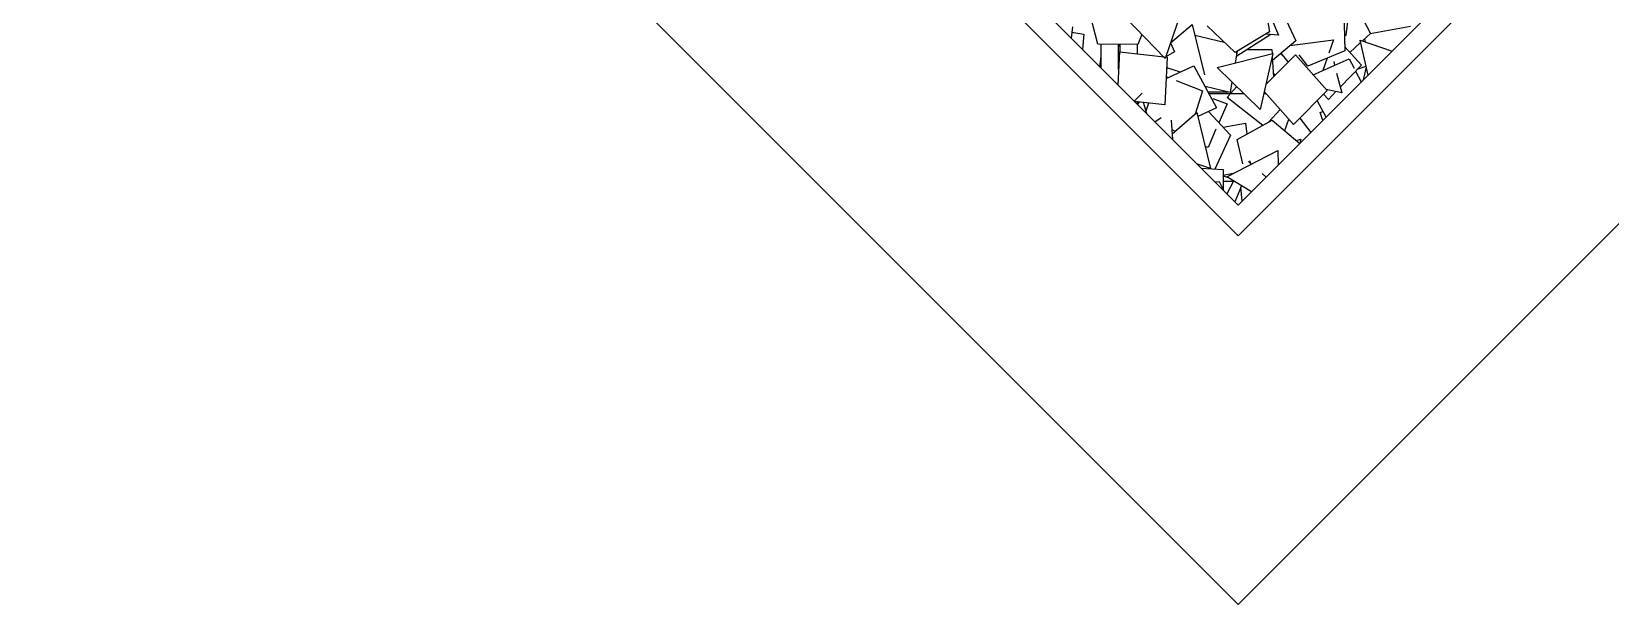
# Model space of a CAD drawing. Header units: metres. Extents: x 322 to 396.8, y -0.1 to 13.
# Drawn here: x 346.322 to 348.14, y 4.261 to 4.92 of the extents above; entities that cross this region are included whole.
import ezdxf

# ---------------------------------------------------------------- set-up
doc = ezdxf.new("R2010")
doc.units = ezdxf.units.M

msp = doc.modelspace()

# ---------------------------------------------------------------- linework, layer by layer
at = {"color": 8}
for p, q in [((346.3225, 5.65), (347.7114, 4.2611)), ((347.7114, 4.6854), (346.7468, 5.65)), ((347.7114, 4.7207), (346.7821, 5.65)), ((348.6407, 5.65), (347.7114, 4.7207)), ((347.7114, 4.2611), (349.1003, 5.65)), ((348.676, 5.65), (347.7114, 4.6854)), ((347.5499, 4.906), (347.5387, 4.949)), ((347.6489, 4.9518), (347.6273, 4.8893)), ((347.7431, 4.9443), (347.7473, 4.9201)), ((347.7581, 4.9516), (347.7776, 4.9098)), ((347.8329, 4.9445), (347.8342, 4.8984)), ((347.8424, 4.959), (347.8635, 4.918)), ((347.5206, 4.926), (347.5191, 4.913)), ((347.6273, 4.8893), (347.5813, 4.9369)), ((347.6335, 4.9074), (347.6583, 4.9287)), ((347.6583, 4.9287), (347.6726, 4.8705)), ((347.7078, 4.8964), (347.6757, 4.9271)), ((347.7513, 4.9318), (347.7577, 4.9164)), ((347.8384, 4.9411), (347.8354, 4.9157)), ((347.8634, 4.9181), (347.9098, 4.9268)), ((347.5199, 4.9197), (347.5336, 4.9176)), ((347.5336, 4.9176), (347.532, 4.9001)), ((347.6006, 4.9169), (347.5959, 4.9054)), ((347.6335, 4.9073), (347.6382, 4.8969)), ((347.6613, 4.9163), (347.6954, 4.9082)), ((347.7473, 4.9201), (347.7078, 4.8964)), ((347.7491, 4.9171), (347.7098, 4.892)), ((347.7577, 4.9164), (347.743, 4.9175)), ((347.7776, 4.9098), (347.7508, 4.8871)), ((347.7709, 4.9042), (347.821, 4.9108)), ((347.821, 4.9108), (347.8156, 4.8954)), ((347.8354, 4.9157), (347.8337, 4.9158)), ((347.8523, 4.9077), (347.8399, 4.8964)), ((347.8608, 4.8701), (347.8517, 4.9104)), ((347.8517, 4.9104), (347.8886, 4.8979)), ((347.8635, 4.918), (347.8542, 4.9095)), ((347.858, 4.9082), (347.857, 4.9121)), ((347.5959, 4.9054), (347.5499, 4.906)), ((347.5521, 4.88), (347.5536, 4.8916)), ((347.5536, 4.8785), (347.5536, 4.9059)), ((347.5733, 4.8592), (347.5753, 4.8971)), ((347.5735, 4.8766), (347.5735, 4.9057)), ((347.5755, 4.9026), (347.5741, 4.9057)), ((347.5753, 4.8971), (347.6298, 4.8909)), ((347.5755, 4.8971), (347.5755, 4.9057)), ((347.5954, 4.8948), (347.5954, 4.9054)), ((347.6298, 4.8909), (347.627, 4.8361)), ((347.6382, 4.8969), (347.628, 4.8915)), ((347.6872, 4.8792), (347.7514, 4.8953)), ((347.7101, 4.8978), (347.7078, 4.8844)), ((347.7098, 4.892), (347.7098, 4.8959)), ((347.722, 4.8997), (347.75, 4.8999)), ((347.7514, 4.8953), (347.7368, 4.8308)), ((347.7433, 4.8594), (347.7772, 4.8936)), ((347.75, 4.8999), (347.7503, 4.895)), ((347.7505, 4.8915), (347.7521, 4.8683)), ((347.7657, 4.8895), (347.7601, 4.895)), ((347.769, 4.8854), (347.7608, 4.8955)), ((347.7729, 4.9044), (347.7722, 4.9053)), ((347.7772, 4.8936), (347.8137, 4.8525)), ((347.7917, 4.8805), (347.7815, 4.8935)), ((347.8342, 4.8984), (347.7917, 4.8805)), ((347.7977, 4.8705), (347.839, 4.8891)), ((347.8136, 4.8898), (347.8087, 4.8755)), ((347.834, 4.9027), (347.8532, 4.8819)), ((347.839, 4.8891), (347.8447, 4.8782)), ((347.6285, 4.8663), (347.6605, 4.8809)), ((347.6449, 4.8738), (347.6292, 4.8788)), ((347.6605, 4.8809), (347.6864, 4.8325)), ((347.7368, 4.8308), (347.6872, 4.8792)), ((347.7518, 4.8725), (347.7543, 4.8706)), ((347.8213, 4.8861), (347.8224, 4.8817)), ((347.8247, 4.8727), (347.8306, 4.8498)), ((347.8532, 4.8819), (347.8289, 4.8565)), ((347.8465, 4.8749), (347.8531, 4.8624)), ((347.8485, 4.877), (347.8585, 4.8805)), ((347.8587, 4.8796), (347.8554, 4.8647)), ((347.6287, 4.8685), (347.6312, 4.8675)), ((347.6398, 4.8642), (347.6704, 4.8522)), ((347.6691, 4.866), (347.6684, 4.8662)), ((347.702, 4.8504), (347.6732, 4.8572)), ((347.7041, 4.8627), (347.702, 4.8504)), ((347.7025, 4.849), (347.7097, 4.8572)), ((347.8137, 4.8525), (347.775, 4.8136)), ((347.8306, 4.8498), (347.8125, 4.8538)), ((347.6008, 4.8497), (347.5917, 4.8404)), ((347.627, 4.8361), (347.5921, 4.8401)), ((347.5954, 4.8367), (347.5954, 4.8397)), ((347.5956, 4.8365), (347.5982, 4.8394)), ((347.6019, 4.839), (347.6057, 4.8264)), ((347.6052, 4.8282), (347.6084, 4.8382)), ((347.6704, 4.8522), (347.6618, 4.8255)), ((347.6765, 4.851), (347.6984, 4.851)), ((347.6775, 4.849), (347.7181, 4.849)), ((347.6822, 4.8432), (347.6986, 4.8373)), ((347.6986, 4.8373), (347.6891, 4.8155)), ((347.6985, 4.849), (347.6984, 4.8513)), ((347.6985, 4.8445), (347.7017, 4.8481)), ((347.7399, 4.8124), (347.6985, 4.8445)), ((347.7409, 4.849), (347.7435, 4.849)), ((347.775, 4.8136), (347.7414, 4.8514)), ((347.8125, 4.8218), (347.8023, 4.8411)), ((347.8152, 4.8423), (347.8096, 4.8484)), ((347.8239, 4.8513), (347.8152, 4.8423)), ((347.6156, 4.8165), (347.6226, 4.8215)), ((347.6343, 4.8185), (347.6359, 4.7963)), ((347.6354, 4.8028), (347.6637, 4.8271)), ((347.6637, 4.8271), (347.6795, 4.7629)), ((347.6864, 4.8325), (347.6648, 4.8226)), ((347.6771, 4.8283), (347.7027, 4.801)), ((347.7102, 4.7962), (347.7506, 4.8183)), ((347.7596, 4.8309), (347.7464, 4.816)), ((347.7506, 4.8183), (347.7824, 4.7917)), ((347.7649, 4.8064), (347.7697, 4.8195)), ((347.7822, 4.8208), (347.7951, 4.8044)), ((347.8056, 4.8272), (347.8089, 4.8286)), ((347.8087, 4.818), (347.8056, 4.8272)), ((347.6389, 4.8057), (347.6351, 4.8072)), ((347.6858, 4.8079), (347.6767, 4.7869)), ((347.7027, 4.801), (347.6843, 4.7622)), ((347.6939, 4.8105), (347.7198, 4.8151)), ((347.7198, 4.8151), (347.7213, 4.8023)), ((347.6767, 4.7869), (347.6733, 4.7882)), ((347.6982, 4.7532), (347.7571, 4.7835)), ((347.7169, 4.7681), (347.7102, 4.7962)), ((347.7571, 4.7835), (347.7572, 4.7665)), ((347.7783, 4.7951), (347.7834, 4.7967)), ((347.7834, 4.7967), (347.7822, 4.7919)), ((347.6795, 4.7629), (347.6645, 4.7677)), ((347.6688, 4.7633), (347.6941, 4.7616)), ((347.6941, 4.7616), (347.6939, 4.7386)), ((347.7267, 4.7679), (347.7231, 4.771)), ((347.7249, 4.7717), (347.7254, 4.7672)), ((347.6846, 4.7475), (347.6895, 4.7479)), ((347.6895, 4.7479), (347.6943, 4.7378)), ((347.7054, 4.7569), (347.694, 4.7548)), ((347.694, 4.7544), (347.6987, 4.7529)), ((347.694, 4.7483), (347.7058, 4.7481)), ((347.7267, 4.736), (347.6982, 4.7532)), ((347.7058, 4.7481), (347.6983, 4.7338)), ((347.7437, 4.753), (347.739, 4.7572)), ((347.7151, 4.743), (347.7077, 4.7244)), ((347.716, 4.7253), (347.7145, 4.7415))]:
    msp.add_line(p, q, dxfattribs=at)

doc.saveas('drawing.dxf')
